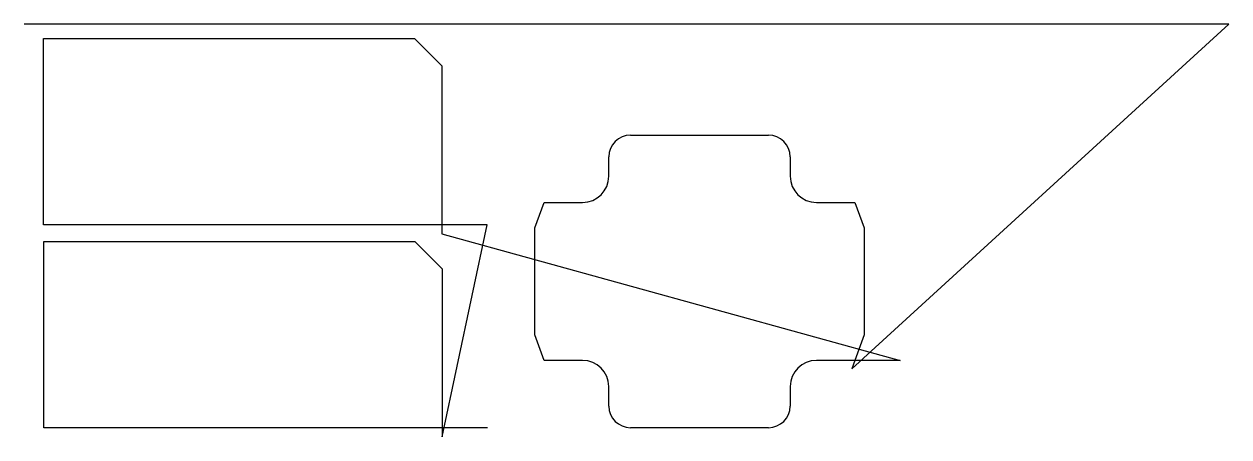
# Model space of a CAD drawing. Header units: metres. Extents: x 462 to 1797, y 9 to 466.
import ezdxf

# ---------------------------------------------------------------- set-up
doc = ezdxf.new("R2010")
doc.units = ezdxf.units.M

msp = doc.modelspace()

# ---------------------------------------------------------------- linework, layer by layer
at = {"layer": 'TOOL_0'}
for p, q in [((463.235, 466.337), (462.235, 466.337)), ((1796.117, 466.337), (463.235, 466.337)), ((1379.339, 84.464), (1797.117, 466.337)), ((1797.117, 466.337), (1796.117, 466.337)), ((1796.117, 466.337), (1797.117, 466.337)), ((1797.117, 466.337), (1796.117, 466.337)), ((483.741, 243.897), (483.741, 450.397)), ((483.741, 450.397), (894.802, 450.397)), ((894.802, 450.397), (925.241, 419.958)), ((925.241, 419.958), (925.241, 243.897)), ((1134.057, 343.362), (1287.057, 343.362)), ((1110.057, 297.862), (1110.057, 319.362)), ((1311.057, 319.362), (1311.057, 297.862)), ((1028.057, 240.567), (1038.355, 268.862)), ((1038.355, 268.862), (1081.057, 268.862)), ((1340.057, 268.862), (1382.759, 268.862)), ((1382.759, 268.862), (1393.057, 240.567)), ((925.241, 243.897), (483.741, 243.897)), ((975.241, 243.897), (925.241, 243.897)), ((925.241, 243.897), (925.241, 233.897)), ((925.497, 9.16), (975.241, 243.897)), ((1028.057, 122.156), (1028.057, 240.567)), ((1393.057, 240.567), (1393.057, 122.156)), ((925.241, 233.897), (1432.759, 93.861)), ((483.997, 19.16), (483.997, 225.66)), ((483.997, 225.66), (895.058, 225.66)), ((895.058, 225.66), (925.497, 195.221)), ((925.497, 195.221), (925.497, 19.16)), ((1038.355, 93.861), (1028.057, 122.156)), ((1393.057, 122.156), (1382.759, 93.861)), ((1081.057, 93.861), (1038.355, 93.861)), ((1382.759, 93.861), (1340.057, 93.861)), ((1382.759, 93.861), (1379.339, 84.464)), ((1432.759, 93.861), (1382.759, 93.861)), ((1110.057, 43.361), (1110.057, 64.861)), ((1311.057, 64.861), (1311.057, 43.361)), ((925.497, 19.16), (483.997, 19.16)), ((975.497, 19.16), (925.497, 19.16)), ((925.497, 19.16), (925.497, 9.16)), ((1287.057, 19.361), (1134.057, 19.361))]:
    msp.add_line(p, q, dxfattribs=at)
for centre, radius, start, end in [((1134.057, 319.362), 24, 90, 180), ((1287.057, 319.362), 24, 0, 90), ((1081.057, 297.862), 29, 270, 0), ((1340.057, 297.862), 29, 180, 270), ((1081.057, 64.861), 29, 0, 90), ((1340.057, 64.861), 29, 90, 180), ((1134.057, 43.361), 24, 180, 270), ((1287.057, 43.361), 24, 270, 0)]:
    msp.add_arc(centre, radius, start, end, dxfattribs=at)

doc.saveas('drawing.dxf')
